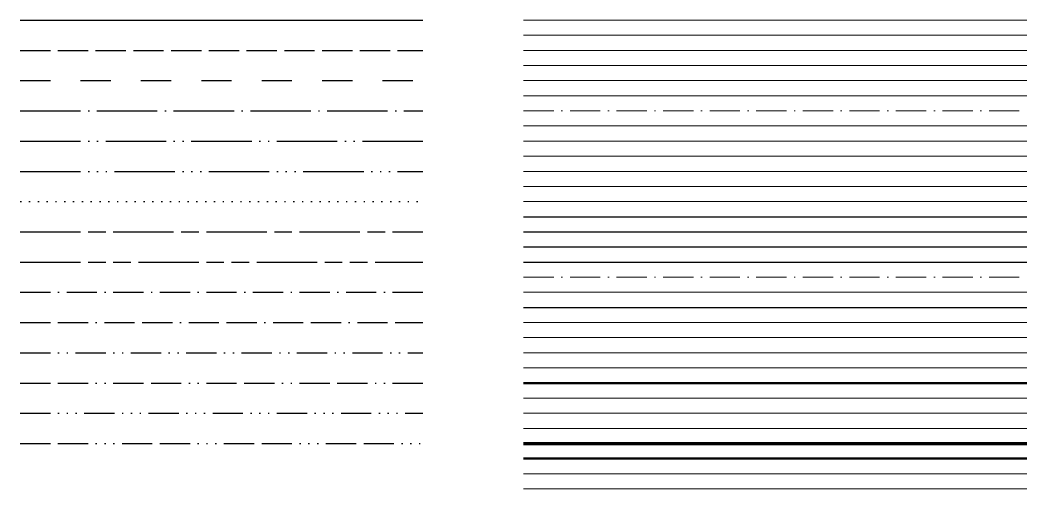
# Model space of a CAD drawing. Header units: millimetres. Extents: x 468560 to 900835, y -713847 to -431684.
# Drawn here: x 468560 to 488560, y -490170 to -480870 of the extents above; entities that cross this region are included whole.
import ezdxf

# ---------------------------------------------------------------- set-up
doc = ezdxf.new("R2010")
doc.units = ezdxf.units.MM
doc.header["$LTSCALE"] = 100
for name, pattern in [('SXF_一点二短鎖線', [16.75, 6, -1.5, 6, -1.5, 0.25, -1.5]), ('SXF_一点短鎖線', [9.25, 6, -1.5, 0.25, -1.5]), ('SXF_一点鎖線', [18.5, 12, -1.5, 3.5, -1.5]), ('SXF_一点長鎖線', [15.25, 12, -1.5, 0.25, -1.5]), ('SXF_三点二短鎖線', [20.25, 6, -1.5, 6, -1.5, 0.25, -1.5, 0.25, -1.5, 0.25, -1.5]), ('SXF_三点短鎖線', [12.75, 6, -1.5, 0.25, -1.5, 0.25, -1.5, 0.25, -1.5]), ('SXF_三点長鎖線', [18.75, 12, -1.5, 0.25, -1.5, 0.25, -1.5, 0.25, -1.5]), ('SXF_二点二短鎖線', [18.5, 6, -1.5, 6, -1.5, 0.25, -1.5, 0.25, -1.5]), ('SXF_二点短鎖線', [11, 6, -1.5, 0.25, -1.5, 0.25, -1.5]), ('SXF_二点鎖線', [23.5, 12, -1.5, 3.5, -1.5, 3.5, -1.5]), ('SXF_二点長鎖線', [17, 12, -1.5, 0.25, -1.5, 0.25, -1.5]), ('SXF_点線', [1.75, 0.25, -1.5]), ('SXF_破線', [7.5, 6, -1.5]), ('SXF_跳び破線', [12, 6, -6])]:
    doc.linetypes.add(name, pattern=pattern)
doc.layers.get('Defpoints').update_dxf_attribs({"color": 153})
for name, color, linetype, lineweight in [('D-BGD', 7, 'Continuous', 13), ('D-BGD-BRG', 8, 'Continuous', 9), ('D-BGD-CRST', 7, 'Continuous', 13), ('D-BGD-ETRL', 7, 'Continuous', 13), ('D-BGD-HTXT', 7, 'Continuous', 13), ('D-BGD-TXT', 7, 'Continuous', 13), ('D-BMK', 2, 'SXF_一点短鎖線', 13), ('D-BMK-HTXT', 7, 'Continuous', 13), ('D-BMK-TXT', 7, 'Continuous', 13), ('D-BYP', 7, 'Continuous', 13), ('D-BYP-DIM', 7, 'Continuous', 13), ('D-BYP-HTXT', 7, 'Continuous', 13), ('D-BYP-STR1', 2, 'Continuous', 13), ('D-BYP-STR2', 6, 'Continuous', 25), ('D-BYP-STR3', 3, 'Continuous', 25), ('D-BYP-STR4', 6, 'Continuous', 25), ('D-BYP-STR6', 2, 'SXF_一点短鎖線', 13), ('D-BYP-STR7', 2, 'Continuous', 13), ('D-BYP-STR8', 150, 'Continuous', 25), ('D-BYP-STR9', 30, 'Continuous', 13), ('D-BYP-TXT', 7, 'Continuous', 13), ('D-DOC', 7, 'Continuous', 13), ('D-ORD', 7, 'Continuous', 13), ('D-STR', 1, 'Continuous', 50), ('D-STR-DIM', 7, 'Continuous', 13), ('D-STR-HTXT', 7, 'Continuous', 13), ('D-STR-TXT', 7, 'Continuous', 13), ('D-TTL', 2, 'Continuous', 140), ('D-TTL-FRAM', 2, 'Continuous', 50), ('D-TTL-LINE', 7, 'Continuous', 13), ('D-TTL-TXT', 7, 'Continuous', 13)]:
    doc.layers.add(name, color=color, linetype=linetype, lineweight=lineweight)
doc.layers.add('D-BYP-STR5', color=7, linetype='Continuous', lineweight=25, true_color=0xc00080)

msp = doc.modelspace()

# ---------------------------------------------------------------- linework, layer by layer
at = {"layer": 'D-BGD'}
msp.add_line((478559.97, -480870.08), (488559.97, -480870.08), dxfattribs=at)
at = {"layer": 'D-BGD-BRG'}
msp.add_line((478559.97, -481170.08), (488559.97, -481170.08), dxfattribs=at)
at = {"layer": 'D-BGD-CRST'}
msp.add_line((478559.97, -481470.08), (488559.97, -481470.08), dxfattribs=at)
at = {"layer": 'D-BGD-ETRL'}
msp.add_line((478559.97, -481770.08), (488559.97, -481770.08), dxfattribs=at)
at = {"layer": 'D-BGD-HTXT'}
msp.add_line((478559.97, -482070.08), (488559.97, -482070.08), dxfattribs=at)
at = {"layer": 'D-BGD-TXT'}
msp.add_line((478559.97, -482370.08), (488559.97, -482370.08), dxfattribs=at)
at = {"layer": 'D-BMK'}
msp.add_line((478559.97, -482670.08), (488559.97, -482670.08), dxfattribs=at)
at = {"layer": 'D-BMK-HTXT'}
msp.add_line((478559.97, -482970.08), (488559.97, -482970.08), dxfattribs=at)
at = {"layer": 'D-BMK-TXT'}
msp.add_line((478559.97, -483270.08), (488559.97, -483270.08), dxfattribs=at)
at = {"layer": 'D-BYP'}
msp.add_line((478559.97, -483570.08), (488559.97, -483570.08), dxfattribs=at)
at = {"layer": 'D-BYP-DIM'}
msp.add_line((478559.97, -483870.08), (488559.97, -483870.08), dxfattribs=at)
at = {"layer": 'D-BYP-HTXT'}
msp.add_line((478559.97, -484170.08), (488559.97, -484170.08), dxfattribs=at)
at = {"layer": 'D-BYP-STR1'}
msp.add_line((478559.97, -484470.08), (488559.97, -484470.08), dxfattribs=at)
at = {"layer": 'D-BYP-STR2'}
msp.add_line((478559.97, -484770.08), (488559.97, -484770.08), dxfattribs=at)
at = {"layer": 'D-BYP-STR3'}
msp.add_line((478559.97, -485070.08), (488559.97, -485070.08), dxfattribs=at)
at = {"layer": 'D-BYP-STR4'}
msp.add_line((478559.97, -485370.08), (488559.97, -485370.08), dxfattribs=at)
at = {"layer": 'D-BYP-STR5'}
msp.add_line((478559.97, -485670.08), (488559.97, -485670.08), dxfattribs=at)
at = {"layer": 'D-BYP-STR6'}
msp.add_line((478559.97, -485970.08), (488559.97, -485970.08), dxfattribs=at)
at = {"layer": 'D-BYP-STR7'}
msp.add_line((478559.97, -486270.08), (488559.97, -486270.08), dxfattribs=at)
at = {"layer": 'D-BYP-STR8'}
msp.add_line((478559.97, -486570.08), (488559.97, -486570.08), dxfattribs=at)
at = {"layer": 'D-BYP-STR9'}
msp.add_line((478559.97, -486870.08), (488559.97, -486870.08), dxfattribs=at)
at = {"layer": 'D-BYP-TXT'}
msp.add_line((478559.97, -487170.08), (488559.97, -487170.08), dxfattribs=at)
at = {"layer": 'D-DOC'}
msp.add_line((478559.97, -487470.08), (488559.97, -487470.08), dxfattribs=at)
at = {"layer": 'D-ORD'}
msp.add_line((478559.97, -487770.08), (488559.97, -487770.08), dxfattribs=at)
at = {"layer": 'D-STR'}
msp.add_line((478559.97, -488070.08), (488559.97, -488070.08), dxfattribs=at)
at = {"layer": 'D-STR-DIM'}
msp.add_line((478559.97, -488370.08), (488559.97, -488370.08), dxfattribs=at)
at = {"layer": 'D-STR-HTXT'}
msp.add_line((478559.97, -488670.08), (488559.97, -488670.08), dxfattribs=at)
at = {"layer": 'D-STR-TXT'}
msp.add_line((478559.97, -488970.08), (488559.97, -488970.08), dxfattribs=at)
at = {"layer": 'D-TTL'}
msp.add_line((478559.97, -489270.08), (488559.97, -489270.08), dxfattribs=at)
at = {"layer": 'D-TTL-FRAM'}
msp.add_line((478559.97, -489570.08), (488559.97, -489570.08), dxfattribs=at)
at = {"layer": 'D-TTL-LINE'}
msp.add_line((478559.97, -489870.08), (488559.97, -489870.08), dxfattribs=at)
at = {"layer": 'D-TTL-TXT'}
msp.add_line((478559.97, -490170.08), (488559.97, -490170.08), dxfattribs=at)
at = {"layer": 'Defpoints', "color": 1, "linetype": 'Continuous'}
msp.add_line((468559.97, -480870.08), (476559.97, -480870.08), dxfattribs=at)
at = {"layer": 'Defpoints', "color": 2, "linetype": 'SXF_破線'}
msp.add_line((468559.97, -481470.08), (476559.97, -481470.08), dxfattribs=at)
at = {"layer": 'Defpoints', "color": 3, "linetype": 'SXF_跳び破線'}
msp.add_line((468559.97, -482070.08), (476559.97, -482070.08), dxfattribs=at)
at = {"layer": 'Defpoints', "color": 4, "linetype": 'SXF_一点長鎖線'}
msp.add_line((468559.97, -482670.08), (476559.97, -482670.08), dxfattribs=at)
at = {"layer": 'Defpoints', "color": 5, "linetype": 'SXF_二点長鎖線'}
msp.add_line((468559.97, -483270.08), (476559.97, -483270.08), dxfattribs=at)
at = {"layer": 'Defpoints', "color": 6, "linetype": 'SXF_三点長鎖線'}
msp.add_line((468559.97, -483870.08), (476559.97, -483870.08), dxfattribs=at)
at = {"layer": 'Defpoints', "linetype": 'SXF_点線'}
msp.add_line((468559.97, -484470.08), (476559.97, -484470.08), dxfattribs=at)
at = {"layer": 'Defpoints', "color": 222, "linetype": 'SXF_一点鎖線', "true_color": 0xc00080}
msp.add_line((468559.97, -485070.08), (476559.97, -485070.08), dxfattribs=at)
at = {"layer": 'Defpoints', "color": 23, "linetype": 'SXF_二点鎖線', "true_color": 0xc08040}
msp.add_line((468559.97, -485670.08), (476559.97, -485670.08), dxfattribs=at)
at = {"layer": 'Defpoints', "color": 30, "linetype": 'SXF_一点短鎖線'}
msp.add_line((468559.97, -486270.08), (476559.97, -486270.08), dxfattribs=at)
at = {"layer": 'Defpoints', "color": 83, "linetype": 'SXF_一点二短鎖線', "true_color": 0x80c080}
msp.add_line((468559.97, -486870.08), (476559.97, -486870.08), dxfattribs=at)
at = {"layer": 'Defpoints', "color": 150, "linetype": 'SXF_二点短鎖線'}
msp.add_line((468559.97, -487470.08), (476559.97, -487470.08), dxfattribs=at)
at = {"layer": 'Defpoints', "color": 171, "linetype": 'SXF_二点二短鎖線', "true_color": 0x8040ff}
msp.add_line((468559.97, -488070.08), (476559.97, -488070.08), dxfattribs=at)
at = {"layer": 'Defpoints', "color": 9, "linetype": 'SXF_三点短鎖線'}
msp.add_line((468559.97, -488670.08), (476559.97, -488670.08), dxfattribs=at)
at = {"layer": 'Defpoints', "color": 8, "linetype": 'SXF_三点二短鎖線'}
msp.add_line((468559.97, -489270.08), (476559.97, -489270.08), dxfattribs=at)

doc.saveas('drawing.dxf')
